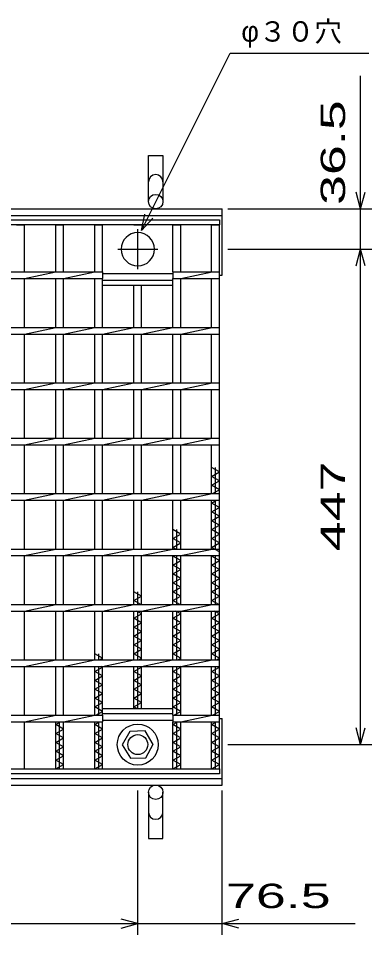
# Model space of a CAD drawing. Units: millimetres, scale not verified. Extents: x -1820 to 1731, y -1282 to 1054.
# Drawn here: x -535 to -216, y -246 to 581 of the extents above; entities that cross this region are included whole.
import ezdxf
from ezdxf.enums import TextEntityAlignment as Align

# ---------------------------------------------------------------- set-up
doc = ezdxf.new("R2010")
doc.units = ezdxf.units.MM
doc.header["$LTSCALE"] = 10
doc.linetypes.add('CHAIN', pattern=[18.5, 12, -1.5, 3.5, -1.5])
for name, color, linetype, lineweight in [('16', 3, 'Continuous', 25), ('19', 6, 'Continuous', 25), ('22', 4, 'Continuous', 25)]:
    doc.layers.add(name, color=color, linetype=linetype, lineweight=lineweight)
doc.styles.add('ベクトル', font='')
doc.styles.get('ベクトル').set_extended_font_data('ベクトル')

msp = doc.modelspace()

# ---------------------------------------------------------------- linework, layer by layer
at = {"layer": '16'}
for p, q in [((-1348, 399), (-353, 399)), ((-353, 399), (-353, 394.5)), ((-353, 394.5), (-1348, 394.5)), ((-536.1, 394.5), (-529.1, 394.5)), ((-529.1, 352), (-529.1, 394.5)), ((-500.8, 352), (-500.8, 394.5)), ((-500.8, 394.5), (-493.8, 394.5)), ((-493.8, 352), (-493.8, 394.5)), ((-465.5, 352), (-465.5, 394.5)), ((-465.5, 394.5), (-458.5, 394.5)), ((-458.5, 352), (-458.5, 394.5)), ((-430.2, 394.5), (-423.2, 394.5)), ((-394.9, 352), (-394.9, 394.5)), ((-394.9, 394.5), (-387.9, 394.5)), ((-387.9, 352), (-387.9, 394.5)), ((-360, 352), (-360, 394.5)), ((-360, 394.5), (-353, 394.5)), ((-353, -96.5), (-353, 394.5)), ((-1242.1, 352), (-458.5, 352)), ((-529.1, 346), (-500.8, 352)), ((-493.8, 346), (-465.5, 352)), ((-458.5, 352), (-458.5, 346)), ((-458.5, 350.5), (-394.9, 350.5)), ((-394.9, 352), (-353, 352)), ((-394.9, 352), (-394.9, 346)), ((-387.9, 346), (-359.6, 352)), ((-353, 346), (-353, 352)), ((-1242.1, 346), (-458.5, 346)), ((-529.1, 302), (-529.1, 346)), ((-500.8, 302), (-500.8, 346)), ((-493.8, 302), (-493.8, 346)), ((-465.5, 302), (-465.5, 346)), ((-458.5, 302), (-458.5, 346)), ((-458.5, 344.5), (-394.9, 344.5)), ((-458.5, 340), (-458.5, 344.5)), ((-458.5, 340), (-394.9, 340)), ((-430.2, 302), (-430.2, 340)), ((-423.2, 302), (-423.2, 340)), ((-394.9, 346), (-353, 346)), ((-394.9, 302), (-394.9, 346)), ((-394.9, 340), (-394.9, 344.5)), ((-387.9, 302), (-387.9, 346)), ((-360, 302), (-360, 346)), ((-1348, 302), (-353, 302)), ((-529.1, 296), (-500.8, 302)), ((-493.8, 296), (-465.5, 302)), ((-458.5, 296), (-430.2, 302)), ((-423.2, 296), (-394.9, 302)), ((-387.9, 296), (-359.6, 302)), ((-353, 296), (-353, 302)), ((-1348, 296), (-353, 296)), ((-529.1, 252), (-529.1, 296)), ((-500.8, 252), (-500.8, 296)), ((-493.8, 252), (-493.8, 296)), ((-465.5, 252), (-465.5, 296)), ((-458.5, 252), (-458.5, 296)), ((-430.2, 252), (-430.2, 296)), ((-423.2, 252), (-423.2, 296)), ((-394.9, 252), (-394.9, 296)), ((-387.9, 252), (-387.9, 296)), ((-360, 252), (-360, 296)), ((-1348, 252), (-353, 252)), ((-529.1, 246), (-500.8, 252)), ((-493.8, 246), (-465.5, 252)), ((-458.5, 246), (-430.2, 252)), ((-423.2, 246), (-394.9, 252)), ((-387.9, 246), (-359.6, 252)), ((-353, 246), (-353, 252)), ((-1348, 246), (-353, 246)), ((-529.1, 202), (-529.1, 246)), ((-500.8, 202), (-500.8, 246)), ((-493.8, 202), (-493.8, 246)), ((-465.5, 202), (-465.5, 246)), ((-458.5, 202), (-458.5, 246)), ((-430.2, 202), (-430.2, 246)), ((-423.2, 202), (-423.2, 246)), ((-394.9, 202), (-394.9, 246)), ((-387.9, 202), (-387.9, 246)), ((-360, 202), (-360, 246)), ((-1348, 202), (-353, 202)), ((-529.1, 196), (-500.8, 202)), ((-493.8, 196), (-465.5, 202)), ((-458.5, 196), (-430.2, 202)), ((-423.2, 196), (-394.9, 202)), ((-387.9, 196), (-359.6, 202)), ((-353, 196), (-353, 202)), ((-1348, 196), (-353, 196)), ((-529.1, 152), (-529.1, 196)), ((-500.8, 152), (-500.8, 196)), ((-493.8, 152), (-493.8, 196)), ((-465.5, 152), (-465.5, 196)), ((-458.5, 152), (-458.5, 196)), ((-430.2, 152), (-430.2, 196)), ((-423.2, 152), (-423.2, 196)), ((-394.9, 152), (-394.9, 196)), ((-387.9, 152), (-387.9, 196)), ((-360, 152), (-360, 196)), ((-353, 171.5), (-360, 175.5)), ((-356.5, 152), (-356.5, 175.5)), ((-360, 167.5), (-353, 171.5)), ((-353, 163.5), (-360, 167.5)), ((-360, 159.5), (-353, 163.5)), ((-353, 155.5), (-360, 159.5)), ((-1348, 152), (-353, 152)), ((-529.1, 146), (-500.8, 152)), ((-493.8, 146), (-465.5, 152)), ((-458.5, 146), (-430.2, 152)), ((-423.2, 146), (-394.9, 152)), ((-387.9, 146), (-359.6, 152)), ((-359.12, 152), (-353, 155.5)), ((-353, 146), (-353, 152)), ((-1348, 146), (-353, 146)), ((-529.1, 102), (-529.1, 146)), ((-500.8, 102), (-500.8, 146)), ((-493.8, 102), (-493.8, 146)), ((-465.5, 102), (-465.5, 146)), ((-458.5, 102), (-458.5, 146)), ((-430.2, 102), (-430.2, 146)), ((-423.2, 102), (-423.2, 146)), ((-394.9, 102), (-394.9, 146)), ((-387.9, 102), (-387.9, 146)), ((-360, 102), (-360, 146)), ((-360, 143.5), (-355.62, 146)), ((-353, 139.5), (-360, 143.5)), ((-356.5, 102), (-356.5, 146)), ((-360, 135.5), (-353, 139.5)), ((-353, 131.5), (-360, 135.5)), ((-360, 127.5), (-353, 131.5)), ((-353, 123.5), (-360, 127.5)), ((-387.9, 115.5), (-394.9, 119.5)), ((-391.4, 102), (-391.4, 119.5)), ((-360, 119.5), (-353, 123.5)), ((-353, 115.5), (-360, 119.5)), ((-394.9, 111.5), (-387.9, 115.5)), ((-387.9, 107.5), (-394.9, 111.5)), ((-394.9, 103.5), (-387.9, 107.5)), ((-360, 111.5), (-353, 115.5)), ((-353, 107.5), (-360, 111.5)), ((-360, 103.5), (-353, 107.5)), ((-1348, 102), (-353, 102)), ((-529.1, 96), (-500.8, 102)), ((-493.8, 96), (-465.5, 102)), ((-458.5, 96), (-430.2, 102)), ((-423.2, 96), (-394.9, 102)), ((-392.28, 102), (-394.9, 103.5)), ((-387.9, 96), (-359.6, 102)), ((-353, 99.5), (-360, 103.5)), ((-353, 96), (-353, 102)), ((-1348, 96), (-353, 96)), ((-529.1, 52), (-529.1, 96)), ((-500.8, 52), (-500.8, 96)), ((-493.8, 52), (-493.8, 96)), ((-465.5, 52), (-465.5, 96)), ((-458.5, 52), (-458.5, 96)), ((-430.2, 52), (-430.2, 96)), ((-423.2, 52), (-423.2, 96)), ((-394.9, 52), (-394.9, 96)), ((-394.9, 95.5), (-394.03, 96)), ((-387.9, 91.5), (-394.9, 95.5)), ((-394.9, 87.5), (-387.9, 91.5)), ((-391.4, 52), (-391.4, 96)), ((-387.9, 52), (-387.9, 96)), ((-360, 52), (-360, 96)), ((-360, 95.5), (-359.12, 96)), ((-353, 91.5), (-360, 95.5)), ((-360, 87.5), (-353, 91.5)), ((-356.5, 52), (-356.5, 96)), ((-387.9, 83.5), (-394.9, 87.5)), ((-394.9, 79.5), (-387.9, 83.5)), ((-353, 83.5), (-360, 87.5)), ((-360, 79.5), (-353, 83.5)), ((-387.9, 75.5), (-394.9, 79.5)), ((-394.9, 71.5), (-387.9, 75.5)), ((-353, 75.5), (-360, 79.5)), ((-360, 71.5), (-353, 75.5)), ((-387.9, 67.5), (-394.9, 71.5)), ((-394.9, 63.5), (-387.9, 67.5)), ((-353, 67.5), (-360, 71.5)), ((-360, 63.5), (-353, 67.5)), ((-423.2, 59.5), (-430.2, 63.5)), ((-430.2, 55.5), (-423.2, 59.5)), ((-426.7, 52), (-426.7, 63.5)), ((-387.9, 59.5), (-394.9, 63.5)), ((-394.9, 55.5), (-387.9, 59.5)), ((-353, 59.5), (-360, 63.5)), ((-360, 55.5), (-353, 59.5)), ((-1348, 52), (-353, 52)), ((-529.1, 46), (-500.8, 52)), ((-493.8, 46), (-465.5, 52)), ((-458.5, 46), (-430.2, 52)), ((-424.07, 52), (-430.2, 55.5)), ((-423.2, 46), (-394.9, 52)), ((-388.78, 52), (-394.9, 55.5)), ((-387.9, 46), (-359.6, 52)), ((-353, 51.5), (-360, 55.5)), ((-353, 46), (-353, 52)), ((-1348, 46), (-353, 46)), ((-529.1, 2), (-529.1, 46)), ((-500.8, 2), (-500.8, 46)), ((-493.8, 2), (-493.8, 46)), ((-465.5, 2), (-465.5, 46)), ((-458.5, 2), (-458.5, 46)), ((-430.2, 2), (-430.2, 46)), ((-430.2, 39.5), (-423.2, 43.5)), ((-423.2, 43.5), (-427.57, 46)), ((-426.7, 2), (-426.7, 46)), ((-423.2, 2), (-423.2, 46)), ((-394.9, 2), (-394.9, 46)), ((-394.9, 39.5), (-387.9, 43.5)), ((-387.9, 43.5), (-392.28, 46)), ((-391.4, 2), (-391.4, 46)), ((-387.9, 2), (-387.9, 46)), ((-360, 2), (-360, 46)), ((-360, 39.5), (-353, 43.5)), ((-353, 43.5), (-357.37, 46)), ((-356.5, 2), (-356.5, 46)), ((-423.2, 35.5), (-430.2, 39.5)), ((-430.2, 31.5), (-423.2, 35.5)), ((-387.9, 35.5), (-394.9, 39.5)), ((-394.9, 31.5), (-387.9, 35.5)), ((-353, 35.5), (-360, 39.5)), ((-360, 31.5), (-353, 35.5)), ((-423.2, 27.5), (-430.2, 31.5)), ((-430.2, 23.5), (-423.2, 27.5)), ((-387.9, 27.5), (-394.9, 31.5)), ((-394.9, 23.5), (-387.9, 27.5)), ((-353, 27.5), (-360, 31.5)), ((-360, 23.5), (-353, 27.5)), ((-423.2, 19.5), (-430.2, 23.5)), ((-430.2, 15.5), (-423.2, 19.5)), ((-387.9, 19.5), (-394.9, 23.5)), ((-394.9, 15.5), (-387.9, 19.5)), ((-353, 19.5), (-360, 23.5)), ((-360, 15.5), (-353, 19.5)), ((-423.2, 11.5), (-430.2, 15.5)), ((-430.2, 7.5), (-423.2, 11.5)), ((-387.9, 11.5), (-394.9, 15.5)), ((-394.9, 7.5), (-387.9, 11.5)), ((-353, 11.5), (-360, 15.5)), ((-360, 7.5), (-353, 11.5)), ((-1348, 2), (-353, 2)), ((-529.1, -4), (-500.8, 2)), ((-493.8, -4), (-465.5, 2)), ((-458.5, 3.5), (-465.5, 7.5)), ((-462, 2), (-462, 7.5)), ((-461.12, 2), (-458.5, 3.5)), ((-458.5, -4), (-430.2, 2)), ((-423.2, 3.5), (-430.2, 7.5)), ((-425.82, 2), (-423.2, 3.5)), ((-423.2, -4), (-394.9, 2)), ((-387.9, 3.5), (-394.9, 7.5)), ((-390.53, 2), (-387.9, 3.5)), ((-387.9, -4), (-359.6, 2)), ((-353, 3.5), (-360, 7.5)), ((-355.62, 2), (-353, 3.5)), ((-353, -4), (-353, 2)), ((-1348, -4), (-353, -4)), ((-529.1, -48), (-529.1, -4)), ((-500.8, -48), (-500.8, -4)), ((-493.8, -48), (-493.8, -4)), ((-465.5, -48), (-465.5, -4)), ((-465.5, -8.5), (-458.5, -4.5)), ((-462, -48), (-462, -4)), ((-458.5, -4.5), (-459.37, -4)), ((-458.5, -48), (-458.5, -4)), ((-430.2, -42), (-430.2, -4)), ((-430.2, -8.5), (-423.2, -4.5)), ((-426.7, -42), (-426.7, -4)), ((-423.2, -4.5), (-424.07, -4)), ((-423.2, -42), (-423.2, -4)), ((-394.9, -48), (-394.9, -4)), ((-394.9, -8.5), (-387.9, -4.5)), ((-391.4, -48), (-391.4, -4)), ((-387.9, -4.5), (-388.78, -4)), ((-387.9, -48), (-387.9, -4)), ((-360, -48), (-360, -4)), ((-360, -8.5), (-353, -4.5)), ((-356.5, -48), (-356.5, -4)), ((-353, -4.5), (-353.87, -4)), ((-458.5, -12.5), (-465.5, -8.5)), ((-465.5, -16.5), (-458.5, -12.5)), ((-458.5, -20.5), (-465.5, -16.5)), ((-423.2, -12.5), (-430.2, -8.5)), ((-430.2, -16.5), (-423.2, -12.5)), ((-423.2, -20.5), (-430.2, -16.5)), ((-387.9, -12.5), (-394.9, -8.5)), ((-394.9, -16.5), (-387.9, -12.5)), ((-387.9, -20.5), (-394.9, -16.5)), ((-353, -12.5), (-360, -8.5)), ((-360, -16.5), (-353, -12.5)), ((-353, -20.5), (-360, -16.5)), ((-465.5, -24.5), (-458.5, -20.5)), ((-458.5, -28.5), (-465.5, -24.5)), ((-430.2, -24.5), (-423.2, -20.5)), ((-423.2, -28.5), (-430.2, -24.5)), ((-394.9, -24.5), (-387.9, -20.5)), ((-387.9, -28.5), (-394.9, -24.5)), ((-360, -24.5), (-353, -20.5)), ((-353, -28.5), (-360, -24.5)), ((-465.5, -32.5), (-458.5, -28.5)), ((-458.5, -36.5), (-465.5, -32.5)), ((-430.2, -32.5), (-423.2, -28.5)), ((-423.2, -36.5), (-430.2, -32.5)), ((-394.9, -32.5), (-387.9, -28.5)), ((-387.9, -36.5), (-394.9, -32.5)), ((-360, -32.5), (-353, -28.5)), ((-353, -36.5), (-360, -32.5)), ((-465.5, -40.5), (-458.5, -36.5)), ((-458.5, -44.5), (-465.5, -40.5)), ((-430.2, -40.5), (-423.2, -36.5)), ((-427.57, -42), (-430.2, -40.5)), ((-394.9, -40.5), (-387.9, -36.5)), ((-387.9, -44.5), (-394.9, -40.5)), ((-360, -40.5), (-353, -36.5)), ((-353, -44.5), (-360, -40.5)), ((-1242.1, -48), (-458.5, -48)), ((-529.1, -54), (-500.8, -48)), ((-493.8, -54), (-465.5, -48)), ((-464.62, -48), (-458.5, -44.5)), ((-458.5, -42), (-394.9, -42)), ((-458.5, -46.5), (-458.5, -42)), ((-458.5, -46.5), (-394.9, -46.5)), ((-458.5, -48), (-458.5, -54)), ((-394.9, -46.5), (-394.9, -42)), ((-394.9, -48), (-353, -48)), ((-394.9, -48), (-394.9, -54)), ((-394.03, -48), (-387.9, -44.5)), ((-387.9, -54), (-359.6, -48)), ((-359.12, -48), (-353, -44.5)), ((-353, -54), (-353, -48)), ((-1242.1, -54), (-458.5, -54)), ((-529.1, -96.5), (-529.1, -54)), ((-500.8, -96.5), (-500.8, -54)), ((-500.8, -56.5), (-496.43, -54)), ((-493.8, -60.5), (-500.8, -56.5)), ((-497.3, -96.5), (-497.3, -54)), ((-493.8, -96.5), (-493.8, -54)), ((-465.5, -96.5), (-465.5, -54)), ((-465.5, -56.5), (-461.12, -54)), ((-458.5, -60.5), (-465.5, -56.5)), ((-462, -96.5), (-462, -54)), ((-458.5, -52.5), (-394.9, -52.5)), ((-458.5, -96.5), (-458.5, -54)), ((-394.9, -54), (-353, -54)), ((-394.9, -96.5), (-394.9, -54)), ((-394.9, -56.5), (-390.53, -54)), ((-387.9, -60.5), (-394.9, -56.5)), ((-391.4, -96.5), (-391.4, -54)), ((-387.9, -96.5), (-387.9, -54)), ((-360, -96.5), (-360, -54)), ((-360, -56.5), (-355.62, -54)), ((-353, -60.5), (-360, -56.5)), ((-356.5, -96.5), (-356.5, -54)), ((-500.8, -64.5), (-493.8, -60.5)), ((-493.8, -68.5), (-500.8, -64.5)), ((-465.5, -64.5), (-458.5, -60.5)), ((-458.5, -68.5), (-465.5, -64.5)), ((-433.99, -62.55), (-440.7, -74.84)), ((-420, -62.21), (-433.99, -62.55)), ((-412.7, -74.5), (-420, -62.21)), ((-394.9, -64.5), (-387.9, -60.5)), ((-387.9, -68.5), (-394.9, -64.5)), ((-360, -64.5), (-353, -60.5)), ((-353, -68.5), (-360, -64.5)), ((-500.8, -72.5), (-493.8, -68.5)), ((-493.8, -76.5), (-500.8, -72.5)), ((-465.5, -72.5), (-458.5, -68.5)), ((-458.5, -76.5), (-465.5, -72.5)), ((-419.41, -86.45), (-412.7, -74.16)), ((-394.9, -72.5), (-387.9, -68.5)), ((-387.9, -76.5), (-394.9, -72.5)), ((-360, -72.5), (-353, -68.5)), ((-353, -76.5), (-360, -72.5)), ((-500.8, -80.5), (-493.8, -76.5)), ((-493.8, -84.5), (-500.8, -80.5)), ((-465.5, -80.5), (-458.5, -76.5)), ((-458.5, -84.5), (-465.5, -80.5)), ((-440.7, -74.84), (-433.4, -86.79)), ((-394.9, -80.5), (-387.9, -76.5)), ((-387.9, -84.5), (-394.9, -80.5)), ((-360, -80.5), (-353, -76.5)), ((-353, -84.5), (-360, -80.5)), ((-500.8, -88.5), (-493.8, -84.5)), ((-493.8, -92.5), (-500.8, -88.5)), ((-465.5, -88.5), (-458.5, -84.5)), ((-458.5, -92.5), (-465.5, -88.5)), ((-433.4, -86.79), (-419.41, -86.45)), ((-394.9, -88.5), (-387.9, -84.5)), ((-387.9, -92.5), (-394.9, -88.5)), ((-360, -88.5), (-353, -84.5)), ((-353, -92.5), (-360, -88.5)), ((-1348, -96.5), (-353, -96.5)), ((-536.1, -96.5), (-529.1, -96.5)), ((-500.8, -96.5), (-493.8, -92.5)), ((-500.8, -96.5), (-493.8, -96.5)), ((-465.5, -96.5), (-458.5, -92.5)), ((-465.5, -96.5), (-458.5, -96.5)), ((-430.2, -96.5), (-423.2, -96.5)), ((-394.9, -96.5), (-387.9, -92.5)), ((-394.9, -96.5), (-387.9, -96.5)), ((-360, -96.5), (-353, -92.5)), ((-360, -96.5), (-353, -96.5)), ((-353, -96.5), (-353, -101)), ((-353, -101), (-1348, -101))]:
    msp.add_line(p, q, dxfattribs=at)
at = {"layer": '16', "linetype": 'CHAIN'}
for p, q in [((-426.7, 354.5), (-426.7, 390.5)), ((-444.7, 372.5), (-408.7, 372.5))]:
    msp.add_line(p, q, dxfattribs=at)
at = {"layer": '16'}
for radius in [18.5, 9]:
    msp.add_circle((-426.7, -74.5), radius, dxfattribs=at)
for start, end in [(90, 270), (270, 90)]:
    msp.add_arc((-426.7, 372.5), 15, start, end, dxfattribs=at)
at = {"layer": '19'}
for p, q in [((-417, 415.5), (-417, 457.12)), ((-417, 457.12), (-404, 457.12)), ((-404, 457.12), (-404, 415.5)), ((-1350.5, 409), (-350.5, 409)), ((-350.5, 349), (-350.5, 409)), ((-1350.5, 403), (-350.5, 403)), ((-353, 349), (-350.5, 349)), ((-353, -51), (-350.5, -51)), ((-350.5, -111), (-350.5, -51)), ((-1350.5, -105), (-350.5, -105)), ((-1350.5, -111), (-350.5, -111)), ((-417, -117.5), (-417, -159.12)), ((-404, -159.12), (-404, -117.5)), ((-417, -159.12), (-404, -159.12))]:
    msp.add_line(p, q, dxfattribs=at)
for centre in [(-410.5, 415.5), (-410.5, -117.5)]:
    msp.add_circle(centre, 6.5, dxfattribs=at)
for centre, start, end in [((-410.5, 433.34), 0, 180), ((-410.5, -135.34), 180, 0)]:
    msp.add_arc(centre, 6.5, start, end, dxfattribs=at)
at = {"layer": '22'}
for p, q in [((-423.2, 389.5), (-343.2, 549.5)), ((-343.2, 549.5), (-218.2, 549.5)), ((-225.5, 409), (-225.5, 529)), ((-225.5, 409), (-229.5, 424)), ((-225.5, 409), (-221.5, 424)), ((-345.5, 409), (-215.5, 409)), ((-225.5, 372.5), (-225.5, 409)), ((-423.2, 389.5), (-420.2, 404.1)), ((-423.2, 389.5), (-413.2, 400.5)), ((-345.5, 372.5), (-215.5, 372.5)), ((-229.5, 357.5), (-225.5, 372.5)), ((-221.5, 357.5), (-225.5, 372.5)), ((-225.5, -74.5), (-225.5, 372.5)), ((-225.5, -74.5), (-229.5, -59.5)), ((-225.5, -74.5), (-221.5, -59.5)), ((-345.5, -74.5), (-215.5, -74.5)), ((-426.7, -246), (-426.7, -116)), ((-350.5, -246), (-350.5, -116)), ((-1273.9, -236), (-426.7, -236)), ((-426.7, -236), (-441.7, -232)), ((-441.7, -240), (-426.7, -236)), ((-426.7, -236), (-350.5, -236)), ((-350.5, -236), (-335.5, -232)), ((-335.5, -240), (-350.5, -236)), ((-350.5, -236), (-230.5, -236))]:
    msp.add_line(p, q, dxfattribs=at)

# ---------------------------------------------------------------- texts
at = {"layer": '22', "color": 2, "style": 'ベクトル'}
msp.add_text('φ３０穴', height=18.33, dxfattribs=at).set_placement((-333.2, 569), align=Align.MIDDLE_LEFT)
at = {"layer": '22', "color": 2, "style": 'ベクトル', "width": 1.65}
for s, p in [(' 36.5 ', (-250.5, 399)), (' 447 ', (-250.5, 86.5))]:
    msp.add_text(s, height=21.99, rotation=90, dxfattribs=at).set_placement(p, align=Align.MIDDLE_LEFT)
msp.add_text(' 76.5 ', height=21.99, dxfattribs=at).set_placement((-360.5, -211), align=Align.MIDDLE_LEFT)

doc.saveas('drawing.dxf')
